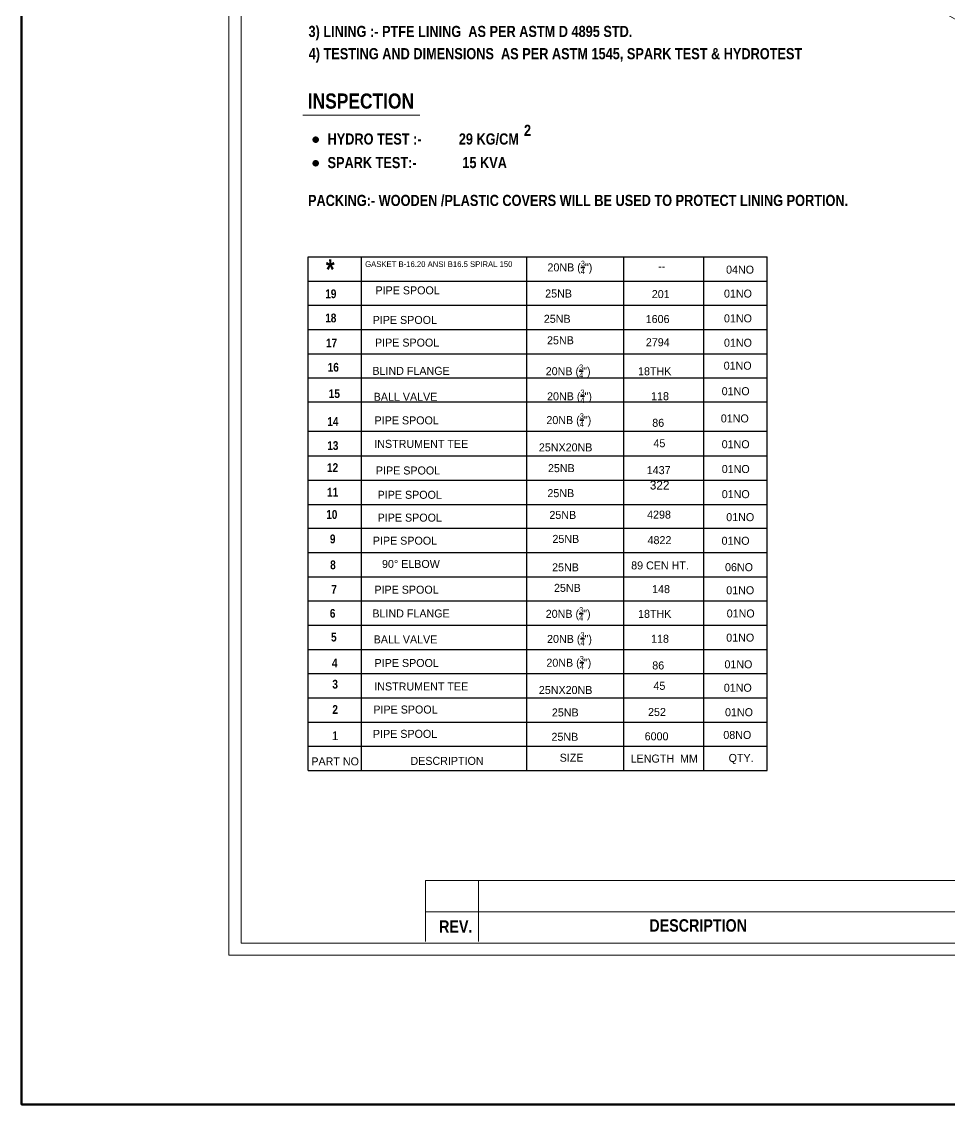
# Model space of a CAD drawing. Extents: x 111418 to 267280, y -151895 to -98368.
# Drawn here: x 232133 to 249326, y -137823 to -117757 of the extents above; entities that cross this region are included whole.
import ezdxf

# ---------------------------------------------------------------- set-up
doc = ezdxf.new("R2010")
doc.units = 0
doc.header["$MEASUREMENT"] = 0
doc.layers.get('0').update_dxf_attribs({"lineweight": 5})
doc.layers.get('DEFPOINTS').update_dxf_attribs({"lineweight": 5})
doc.layers.add('TEXT', color=4, linetype='Continuous', lineweight=5)
doc.styles.add('CHEM', font='isocp.shx')
doc.styles.add('MtXpl_Arial_Narrow', font='ARIALNB.TTF')
doc.styles.add('romans', font='romans.shx')
doc.dimstyles.new('CHEM@123', dxfattribs={"dimscale": 26, "dimtxt": 1, "dimasz": 1, "dimexe": 0.5, "dimexo": 0.5, "dimgap": 0.4, "dimtad": 1, "dimdec": 0, "dimzin": 12, "dimdsep": 46, "dimtxsty": 'CHEM', "dimcen": 0.09, "dimclrd": 251, "dimclre": 251, "dimclrt": 3, "dimadec": 1, "dimazin": 2, "dimtfac": 1, "dimtdec": 0, "dimtmove": 0, "dimatfit": 3, "dimfxl": 0.18, "dimtolj": 1, "dimtzin": 0, "dimlwd": -1, "dimlwe": -1, "dimarcsym": 0})

# ---------------------------------------------------------------- blocks, each defined once
blk = doc.blocks.new('*D1005')
at = {"layer": 'DEFPOINTS', "color": 0, "lineweight": 50, "ltscale": 100, "transparency": 16777216}
for p in [(238009, -110723), (252369, -119013), (252198, -119309)]:
    blk.add_point(p, dxfattribs=at)
at = {"layer": 'TEXT', "color": 2, "ltscale": 100, "transparency": 16777216}
for p, q in [((237997, -110744), (237826, -111040)), ((237882, -111043), (252155, -119284)), ((252356, -119035), (252186, -119330))]:
    blk.add_line(p, q, dxfattribs=at)
at = {"layer": 'TEXT', "color": 2, "lineweight": 50, "ltscale": 100, "transparency": 16777216}
for points in [[(237886, -111036), (237878, -111050), (237839, -111018)], [(252159, -119277), (252151, -119291), (252198, -119309)]]:
    blk.add_solid(points, dxfattribs=at)
at = {"layer": 'TEXT', "color": 0, "lineweight": 50, "ltscale": 100, "transparency": 16777216, "insert": (245038, -115123), "char_height": 50, "width": 231.01, "attachment_point": 5, "rotation": 330, "style": 'romans'}
blk.add_mtext('\\A1;22476', dxfattribs=at)

msp = doc.modelspace()

# ---------------------------------------------------------------- linework, layer by layer
msp.add_line((237346.4, -119488.1), (239511.6, -119488.1))
at = {"lineweight": 20}
for p, q in [((239615.1, -133677.5), (252336.5, -133677.5)), ((240600.5, -133677.5), (240600.5, -134804)), ((239615.1, -134256), (252336.5, -134256))]:
    msp.add_line(p, q, dxfattribs=at)
at = {"color": 7, "const_width": 58.5}
for points in [[(237550.7, -119944.7, 1), (237613.4, -119944.7, 1)], [(237550.7, -120381.8, 1), (237613.4, -120381.8, 1)]]:
    msp.add_lwpolyline(points, format="xyb", close=True, dxfattribs=at)
at = {"layer": 'TEXT', "color": 7, "lineweight": 25, "ltscale": 100}
for p, q in [((237442.5, -131637), (237442.5, -122114.8)), ((237442.5, -122114.8), (245951.3, -122114.8)), ((238431.6, -131637), (238431.6, -122114.8)), ((241498, -131637), (241498, -122114.8)), ((243296, -131637), (243296, -122114.8)), ((244777.5, -131637), (244777.5, -122114.8)), ((245951.3, -131637), (245951.3, -122114.8)), ((237442.5, -122563.9), (245951.3, -122563.9)), ((237442.5, -123013), (245951.3, -123013)), ((237442.5, -123462.2), (245951.3, -123462.2)), ((237442.5, -123911.3), (245951.3, -123911.3)), ((237442.5, -124360.5), (245951.3, -124360.5)), ((237442.5, -124802.2), (245951.3, -124802.2)), ((237442.5, -125344.1), (245951.3, -125344.1)), ((237442.5, -125805.7), (245951.3, -125805.7)), ((237442.5, -126254.8), (245951.3, -126254.8)), ((237442.5, -126703.9), (245951.3, -126703.9)), ((237442.5, -126703.9), (245951.3, -126703.9)), ((237442.5, -127145.6), (245951.3, -127145.6)), ((237442.5, -127594.8), (245951.3, -127594.8)), ((237442.5, -128043.9), (245951.3, -128043.9)), ((237442.5, -128493.1), (245951.3, -128493.1)), ((237442.5, -128942.2), (245951.3, -128942.2)), ((237442.5, -129391.3), (245951.3, -129391.3)), ((237442.5, -129840.5), (245951.3, -129840.5)), ((237442.5, -130289.6), (245951.3, -130289.6)), ((237442.5, -130738.8), (245951.3, -130738.8)), ((237442.5, -131187.9), (245951.3, -131187.9)), ((237442.5, -131637), (245951.3, -131637))]:
    msp.add_line(p, q, dxfattribs=at)
at = {"layer": 'TEXT', "color": 7, "lineweight": 20, "ltscale": 100}
msp.add_line((239615.1, -133677.5), (239615.1, -134804), dxfattribs=at)
at = {"layer": 'TEXT', "color": 3, "lineweight": 50, "ltscale": 100}
msp.add_lwpolyline([(232132.6, -98368.4), (267280.4, -98368.4), (267280.4, -137823), (232132.6, -137823)], close=True, dxfattribs=at)
at = {"layer": 'TEXT', "color": 7, "lineweight": 20, "ltscale": 100}
for points in [[(235970.5, -102199.1), (262558.3, -102199.1), (262558.3, -135060.7), (235970.5, -135060.7)], [(236198, -102426.7), (262330.7, -102426.7), (262330.7, -134833.2), (236198, -134833.2)]]:
    msp.add_lwpolyline(points, close=True, dxfattribs=at)

# ---------------------------------------------------------------- texts
at = {"color": 0, "style": 'MtXpl_Arial_Narrow'}
msp.add_text('INSPECTION', height=281.34, dxfattribs=at).set_placement((237436.1, -119369.8))
at = {"color": 7, "style": 'MtXpl_Arial_Narrow'}
for s, height, p in [('2', 205.9, (241441.9, -119874.9)), ('HYDRO TEST :-', 205.928, (237802.1, -120035)), ('29 KG/CM', 205.93, (240234.9, -120035)), ('SPARK TEST:-', 205.928, (237802.1, -120472.2)), (' 15 KVA', 205.93, (240234.9, -120472.2))]:
    msp.add_text(s, height=height, dxfattribs=at).set_placement(p)
at = {"color": 7, "attachment_point": 5, "style": 'MtXpl_Arial_Narrow'}
for s, insert, char_height in [('\\A1;3) LINING :- PTFE LINING  AS PER ASTM D 4895 STD.', (240450.2, -117969.7), 205.928), ('\\A1;4) TESTING AND DIMENSIONS  AS PER ASTM 1545, SPARK TEST & HYDROTEST  ', (242026, -118381.8), 205.928), ('\\A1;  PACKING:- WOODEN /PLASTIC COVERS WILL BE USED TO PROTECT LINING PORTION.', (242379.6, -121073.7), 205.928), ('REV.', (240178.4, -134528.5), 231.19), ('DESCRIPTION', (244671.1, -134509), 231.187)]:
    msp.add_mtext(s, dxfattribs=dict(at, insert=insert, char_height=char_height))
at = {"color": 7, "lineweight": 35, "attachment_point": 5, "style": 'MtXpl_Arial_Narrow'}
for s, insert, char_height in [('*', (237851.6, -122347.1), 365), ('19', (237862.1, -122802.5), 162.23), ('{\\fMS UI Gothic|b0|i0|c0|p34;PIPE SPOOL }', (239286.2, -122737.9), 148.327), ('{\\fMS UI Gothic|b0|i0|c0|p34;01NO}', (245408.4, -122798.3), 148.327), ('18', (237862.1, -123250.4), 162.23), ('{\\fMS UI Gothic|b0|i0|c0|p34;01NO}', (245408.4, -123257.6), 148.327), ('{\\fMS UI Gothic|b0|i0|c0|p34;PIPE SPOOL }', (239234, -123286.5), 148.327), ('17', (237875.7, -123713.8), 162.23), ('{\\fMS UI Gothic|b0|i0|c0|p34;PIPE SPOOL }', (239276.7, -123706.6), 148.327), ('{\\fMS UI Gothic|b0|i0|c0|p34;01NO}', (245408.4, -123709.1), 148.327), ('16', (237908, -124163.5), 162.23), ('{\\fMS UI Gothic|b0|i0|c0|p34;BLIND FLANGE}', (239349.7, -124230), 148.327), ('{\\fMS UI Gothic|b0|i0|c0|p34;01NO}', (245403.1, -124134.2), 148.327), ('15', (237927.9, -124652.3), 162.23), ('{\\fMS UI Gothic|b0|i0|c0|p34;01NO}', (245365.9, -124607.2), 148.327), ('{\\fMS UI Gothic|b0|i0|c0|p34;BALL VALVE }', (239247.1, -124709.6), 148.327), ('14', (237901.1, -125167.7), 162.23), ('{\\fMS UI Gothic|b0|i0|c0|p34;01NO}', (245349.9, -125112), 148.327), ('13', (237899.5, -125615.2), 162.23), ('{\\fMS UI Gothic|b0|i0|c0|p34;01NO}', (245365.9, -125590.3), 148.327), ('12', (237895.6, -126021.6), 162.23), ('{\\fMS UI Gothic|b0|i0|c0|p34;PIPE SPOOL }', (239293.6, -126076.8), 148.327), ('{\\fMS UI Gothic|b0|i0|c0|p34;01NO}', (245367.4, -126049.8), 148.327), ('11', (237895.5, -126477.7), 162.23), ('{\\fMS UI Gothic|b0|i0|c0|p34;PIPE SPOOL }', (239325.5, -126527.3), 148.327), ('{\\fMS UI Gothic|b0|i0|c0|p34;01NO}', (245367.4, -126515.2), 148.327), ('10', (237880.5, -126892.4), 162.23), ('{\\fMS UI Gothic|b0|i0|c0|p34;PIPE SPOOL }', (239326, -126950.4), 148.327), ('{\\fMS UI Gothic|b0|i0|c0|p34;01NO}', (245450.6, -126941.4), 148.327), ('9', (237898, -127345.5), 162.2), ('{\\fMS UI Gothic|b0|i0|c0|p34;PIPE SPOOL }', (239236.8, -127377.6), 148.327), ('{\\fMS UI Gothic|b0|i0|c0|p34;01NO}', (245364.2, -127379.5), 148.327), ('8', (237902.3, -127825.7), 162.2), ('7', (237923.3, -128277.6), 162.2), ('{\\fMS UI Gothic|b0|i0|c0|p34;PIPE SPOOL }', (239265.9, -128285.4), 148.327), ('{\\fMS UI Gothic|b0|i0|c0|p34;01NO}', (245450.6, -128296.7), 148.327), ('6', (237895.8, -128724.9), 162.2), ('{\\fMS UI Gothic|b0|i0|c0|p34;BLIND FLANGE}', (239349.7, -128726.4), 148.327), ('{\\fMS UI Gothic|b0|i0|c0|p34;01NO}', (245459.4, -128727.1), 148.327), ('5', (237917.7, -129164.7), 162.2), ('{\\fMS UI Gothic|b0|i0|c0|p34;BALL VALVE }', (239247.1, -129205.9), 148.327), ('{\\fMS UI Gothic|b0|i0|c0|p34;01NO}', (245450.6, -129174.5), 148.327), ('4', (237934.3, -129645.1), 162.2), ('3', (237942.9, -130037.5), 162.2), ('2', (237942.9, -130505.2), 162.2), ('{\\fMS UI Gothic|b0|i0|c0|p34;PIPE SPOOL }', (239246.2, -130506.5), 148.327), ('{\\fSansSerif|b0|i0|c2|p2;1}', (237942.9, -130992.2), 162.233), ('{\\fMS UI Gothic|b0|i0|c0|p34;PIPE SPOOL }', (239238.8, -130957.7), 148.327), ('{\\fMS UI Gothic|b0|i0|c0|p34;SIZE}', (242324.7, -131399.8), 148.327), ('{\\fMS UI Gothic|b0|i0|c238|p34;QTY.}', (245466.7, -131423.4), 148.327)]:
    msp.add_mtext(s, dxfattribs=dict(at, insert=insert, char_height=char_height))
at = {"color": 4, "lineweight": 35, "attachment_point": 5, "style": 'MtXpl_Arial_Narrow'}
for s, insert, char_height in [('{\\fMS UI Gothic|b0|i0|c0|p34;GASKET B-16.20 ANSI B16.5 SPIRAL 150}', (239863.2, -122252.1), 106.796), ('{\\fMS UI Gothic|b0|i0|c0|p34;04NO}', (245447.5, -122354.4), 148.327)]:
    msp.add_mtext(s, dxfattribs=dict(at, insert=insert, char_height=char_height))
at = {"color": 4, "lineweight": 35, "char_height": 148.327, "attachment_point": 5, "style": 'MtXpl_Arial_Narrow'}
for s, insert, width in [('\\A1;{\\fMS UI Gothic|b0|i0|c0|p34;20NB (\\H0.7x;\\S3/4;\\H1.42857x;")}', (242293.4, -122311.7), 1572.957), ('{\\fMS UI Gothic|b0|i0|c0|p34;1606}', (243919.3, -123270), 1849.469), ('{\\fMS UI Gothic|b0|i0|c0|p34;2794}', (243922.3, -123700.2), 1849.469)]:
    msp.add_mtext(s, dxfattribs=dict(at, insert=insert, width=width))
at = {"color": 7, "lineweight": 35, "attachment_point": 5, "style": 'MtXpl_Arial_Narrow'}
for s, insert, char_height, width in [('{\\fMS UI Gothic|b0|i0|c0|p34;--}', (243995.3, -122291.7), 148.327, 1849.469), ('{\\fMS UI Gothic|b0|i0|c0|p34;25NB}', (242084.2, -122796.6), 148.327, 296.316), ('{\\fMS UI Gothic|b0|i0|c0|p34;201}', (243976.9, -122807.2), 148.327, 1849.469), ('{\\fMS UI Gothic|b0|i0|c0|p34;25NB}', (242058.5, -123265.8), 148.327, 296.316), ('{\\fMS UI Gothic|b0|i0|c0|p34;25NB}', (242118.4, -123663.4), 148.327, 296.316), ('\\A1;{\\fMS UI Gothic|b0|i0|c0|p34;20NB (\\H0.7x;\\S3/4;\\H1.42857x;")}', (242261.4, -124235.9), 148.327, 1572.957), ('{\\fMS UI Gothic|b0|i0|c0|p34;18THK}', (243865.8, -124237.3), 148.327, 296.316), ('\\A1;{\\fMS UI Gothic|b0|i0|c0|p34;20NB (\\H0.7x;\\S3/4;\\H1.42857x;")}', (242286.2, -124701.2), 148.327, 1572.957), ('{\\fMS UI Gothic|b0|i0|c0|p34;118}', (243964.3, -124699.5), 148.327, 1849.469), ('\\A1;{\\fMS UI Gothic|b0|i0|c0|p34;20NB (\\H0.7x;\\S3/4;\\H1.42857x;")}', (242273.8, -125141.7), 148.327, 1572.957), ('{\\fMS UI Gothic|b0|i0|c0|p34;25NB}', (242135.3, -126033.6), 148.327, 296.316), ('{\\fMS UI Gothic|b0|i0|c0|p34;1437}', (243939.1, -126070.5), 148.327, 1849.469), ('{\\fMS UI Gothic|b0|i0|c0|p34; 322}', (243957.1, -126347.8), 163.16, 325.947), ('{\\fMS UI Gothic|b0|i0|c0|p34;25NB}', (242125.1, -126496.8), 148.327, 296.316), ('{\\fMS UI Gothic|b0|i0|c0|p34;25NB}', (242161.9, -126900.2), 148.327, 296.316), ('{\\fMS UI Gothic|b0|i0|c0|p34;4298}', (243945.6, -126894.6), 148.327, 296.316), ('{\\fMS UI Gothic|b0|i0|c0|p34;25NB}', (242217.9, -127344.5), 148.327, 296.316), ('{\\fMS UI Gothic|b0|i0|c0|p34;4822}', (243953.9, -127367.5), 148.327, 1849.469), ('{\\fMS UI Gothic|b0|i0|c0|p34;25NB}', (242247, -128252.2), 148.327, 296.316), ('{\\fMS UI Gothic|b0|i0|c0|p34;148}', (243983.1, -128275.3), 148.327, 1849.469), ('\\A1;{\\fMS UI Gothic|b0|i0|c0|p34;20NB (\\H0.7x;\\S3/4;\\H1.42857x;")}', (242261.4, -128732.3), 148.327, 1572.957), ('{\\fMS UI Gothic|b0|i0|c0|p34;18THK}', (243865.8, -128733.7), 148.327, 296.316), ('\\A1;{\\fMS UI Gothic|b0|i0|c0|p34;20NB (\\H0.7x;\\S3/4;\\H1.42857x;")}', (242286.2, -129197.6), 148.327, 1572.957), ('{\\fMS UI Gothic|b0|i0|c0|p34;118}', (243964.3, -129195.8), 148.327, 1849.469), ('\\A1;{\\fMS UI Gothic|b0|i0|c0|p34;20NB (\\H0.7x;\\S3/4;\\H1.42857x;")}', (242273.8, -129638.1), 148.327, 1572.957), ('{\\fMS UI Gothic|b0|i0|c0|p34;25NB}', (242208, -130560.9), 148.327, 296.316), ('{\\fMS UI Gothic|b0|i0|c0|p34;252}', (243907.7, -130551.8), 148.327, 296.316), ('{\\fMS UI Gothic|b0|i0|c0|p34;25NB}', (242200.6, -131012.1), 148.327, 296.316)]:
    msp.add_mtext(s, dxfattribs=dict(at, insert=insert, char_height=char_height, width=width))
at = {"color": 3, "lineweight": 35, "char_height": 148.327, "attachment_point": 5, "style": 'MtXpl_Arial_Narrow'}
for s, insert in [('{\\fMS UI Gothic|b0|i0|c0|p34;PIPE SPOOL }', (239269.1, -125147.9)), ('{\\fMS UI Gothic|b0|i0|c0|p34;INSTRUMENT TEE}', (239538.6, -125583.1)), ('{\\fMS UI Gothic|b0|i0|c0|p34;90%%D ELBOW}', (239347.2, -127809)), ('{\\fMS UI Gothic|b0|i0|c0|p34;06NO}', (245427.8, -127868.5)), ('{\\fMS UI Gothic|b0|i0|c0|p34;PIPE SPOOL }', (239269.1, -129644.2)), ('{\\fMS UI Gothic|b0|i0|c0|p34;01NO}', (245417, -129668.5)), ('{\\fMS UI Gothic|b0|i0|c0|p34;INSTRUMENT TEE}', (239538.6, -130079.5)), ('{\\fMS UI Gothic|b0|i0|c0|p34;01NO}', (245405.5, -130103.3)), ('{\\fMS UI Gothic|b0|i0|c0|p34;01NO}', (245427.6, -130556.8)), ('{\\fMS UI Gothic|b0|i0|c0|p34;08NO}', (245396.6, -130977.9))]:
    msp.add_mtext(s, dxfattribs=dict(at, insert=insert))
for s, insert, width in [('{\\fMS UI Gothic|b0|i0|c0|p34;86}', (243930.6, -125193.2), 296.316), ('{\\fMS UI Gothic|b0|i0|c0|p34;25NX20NB }', (242214.9, -125648.6), 296.316), ('{\\fMS UI Gothic|b0|i0|c0|p34;45}', (243952.8, -125571.4), 296.316), ('{\\fMS UI Gothic|b0|i0|c0|p34;25NB}', (242211.7, -127871.4), 296.316), ('{\\fMS UI Gothic|b0|i0|c0|p34;89 CEN HT.}', (243964.1, -127835.9), 1635.1), ('{\\fMS UI Gothic|b0|i0|c0|p34;86}', (243930.6, -129689.6), 296.316), ('{\\fMS UI Gothic|b0|i0|c0|p34;45}', (243952.8, -130067.7), 296.316), ('{\\fMS UI Gothic|b0|i0|c0|p34;25NX20NB }', (242214.9, -130144.9), 296.316), ('\\pt148.32731;{\\fMS UI Gothic|b0|i0|c0|p34;6000}', (243900.3, -131003), 296.316)]:
    msp.add_mtext(s, dxfattribs=dict(at, insert=insert, width=width))
at = {"color": 7, "lineweight": 25, "char_height": 148.327, "attachment_point": 5, "style": 'MtXpl_Arial_Narrow'}
for s, insert in [('{\\fMS UI Gothic|b0|i0|c0|p34;PART NO}', (237942.9, -131467.8)), ('{\\fMS UI Gothic|b0|i0|c0|p34;DESCRIPTION}', (240016.5, -131458.7)), ('{\\fMS UI Gothic|b0|i0|c0|p34;LENGTH  MM}', (244042.3, -131415.8))]:
    msp.add_mtext(s, dxfattribs=dict(at, insert=insert))

# ---------------------------------------------------------------- dimensions: what is measured, and where the dimension line sits
at = {"layer": 'TEXT', "color": 7, "lineweight": 50, "ltscale": 100}
dim = msp.add_linear_dim(base=(252198.2, -119308.7), p1=(238009.3, -110722.8), p2=(252368.8, -119013.3), angle=330, text='22476', dimstyle='CHEM@123', override={"dimscale": 50, "dimtxsty": 'romans', "dimclrd": 2, "dimclre": 2, "dimclrt": 0}, dxfattribs=at)
dim.commit()
dim.dimension.update_dxf_attribs({"geometry": '*D1005', "text_midpoint": (245015.5, -115161.8), "dimtype": 161})

doc.saveas('drawing.dxf')
